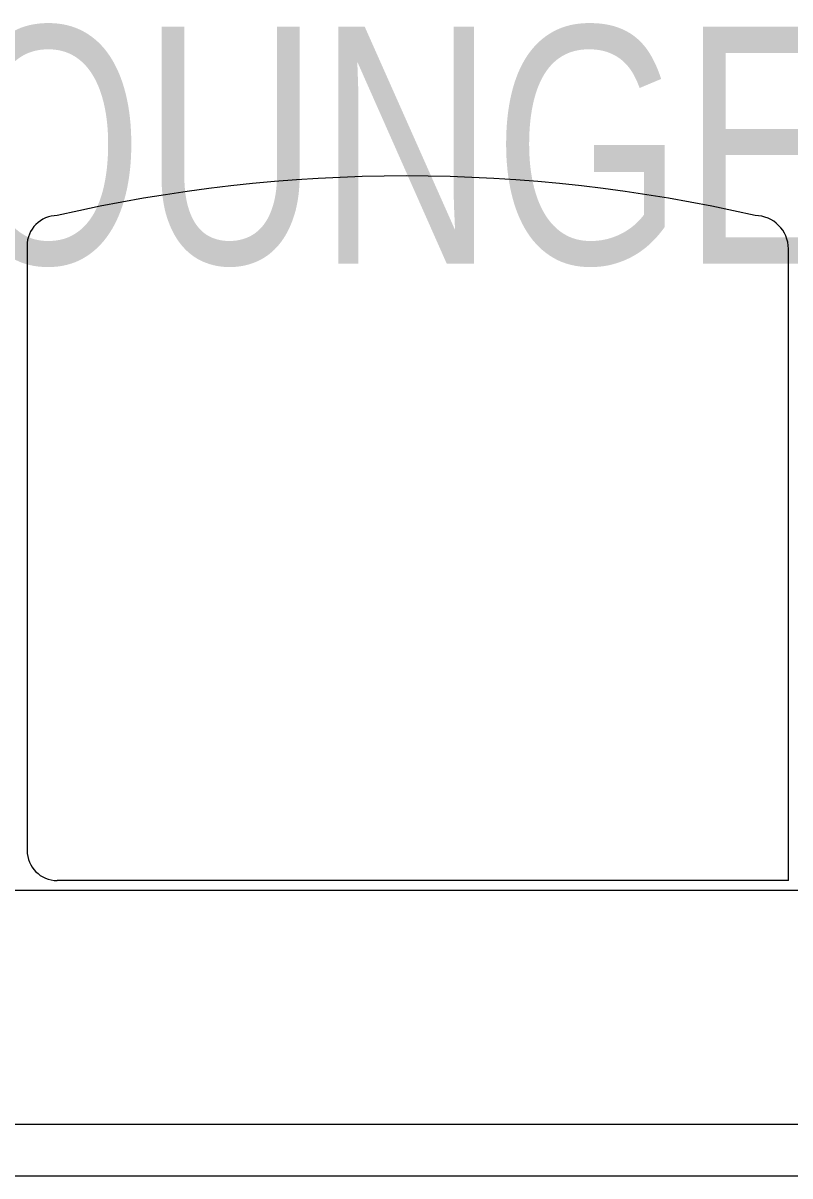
# Model space of a CAD drawing. Header units: millimetres. Extents: x 26027 to 581921, y 7230 to 233891.
# Drawn here: x 536263 to 536910, y 167170 to 168143 of the extents above; entities that cross this region are included whole.
import ezdxf

# ---------------------------------------------------------------- set-up
doc = ezdxf.new("R2010")
doc.units = ezdxf.units.MM
doc.header["$LTSCALE"] = 5
for name, color, linetype, lineweight in [('72_EGR_BASE_TEXT', 252, 'Continuous', 5), ('LOADING', 252, 'Continuous', 5), ('Medical Equipment and Furniture', 252, 'Continuous', 0), ('Walls', 252, 'Continuous', 5)]:
    doc.layers.add(name, color=color, linetype=linetype, lineweight=lineweight)
doc.styles.add('X3G_ENTITY_2587EA', font='swisscl.ttf', dxfattribs={"height": 200})

# ---------------------------------------------------------------- blocks, each defined once
blk = doc.blocks.new('GF21008-P')
at = {"layer": 'LOADING'}
for p, q in [((-0.77088, 0), (0.79062, 0)), ((-0.7767, -0.1974), (0.79645, -0.1974)), ((0.02235, -0.20585), (0.02235, -0.73852)), ((0.02235, -0.20585), (0.63897, -0.20585)), ((0.66431, -0.74126), (0.66431, -0.23119))]:
    blk.add_line(p, q, dxfattribs=at)
for centre, radius, start, end in [((0.63897, -0.23119), 0.02534, 0, 90), ((0.05042, -0.73852), 0.02807, 180, 270), ((0.63897, -0.74126), 0.02534, 270, 0), ((0.3447, 0.51055), 1.31061, 257.02456, 282.97544)]:
    blk.add_arc(centre, radius, start, end, dxfattribs=at)

msp = doc.modelspace()

# ---------------------------------------------------------------- linework, layer by layer
at = {"layer": 'Walls'}
msp.add_line((533497.68, 167170.27, 0), (540268.77, 167170.27, 0), dxfattribs=at)

# ---------------------------------------------------------------- block references
at = {"layer": 'Medical Equipment and Furniture', "xscale": 1000, "yscale": 1000, "zscale": 1000, "rotation": 179.9999999999998}
msp.add_blockref('GF21008-P', (536931.02, 167213.6, 0), dxfattribs=at)

# ---------------------------------------------------------------- texts
at = {"layer": '72_EGR_BASE_TEXT', "insert": (536657.72, 168139.63), "char_height": 200, "attachment_point": 2, "style": 'X3G_ENTITY_2587EA'}
msp.add_mtext('STAFF LOUNGE+TOILETS', dxfattribs=at)

doc.saveas('drawing.dxf')
